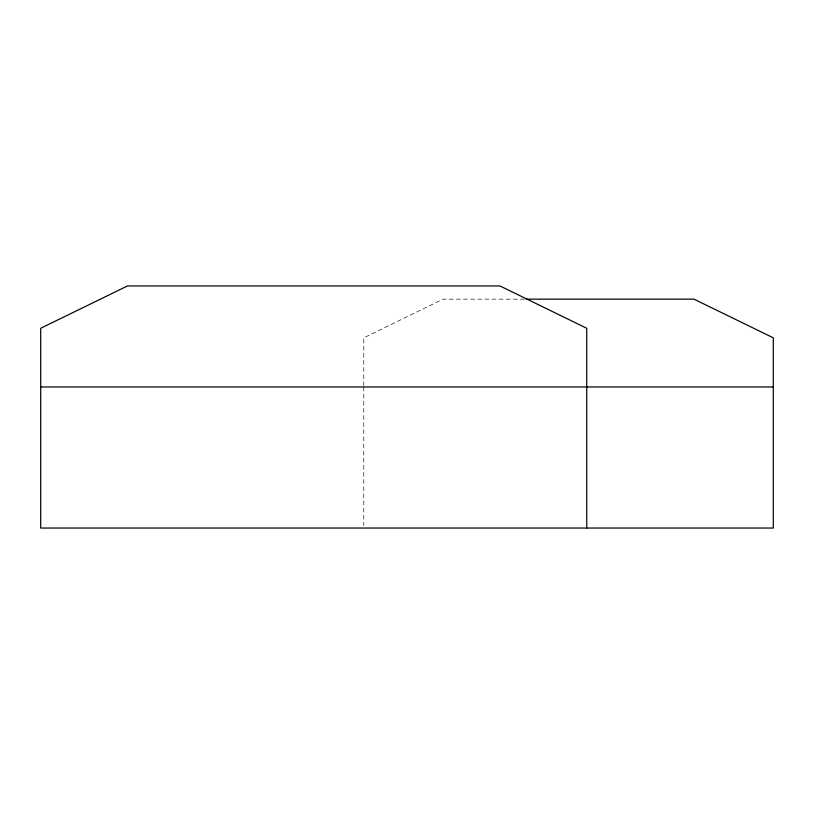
<?xml version="1.0" encoding="UTF-8"?>
<svg xmlns="http://www.w3.org/2000/svg" width="814" height="814" viewBox="0 0 814 814"><rect width="100%" height="100%" fill="white"/><g stroke="black" fill="none" stroke-linecap="round" stroke-linejoin="round"><path stroke-width="0.61" stroke-dasharray="4.07 3.05" d="M524.521 299.155L443.07 299.155L363.777 337.83L363.777 385.714M363.777 386.976L363.777 525.498"/><path stroke-width="1.22" d="M526.719 299.155L693.996 299.155L773.3 337.83L773.3 528.042L40.7 528.042L40.7 328.276L127.462 285.958L499.969 285.958L586.741 328.276L586.741 528.042M40.7 386.976L773.3 386.976"/></g></svg>
